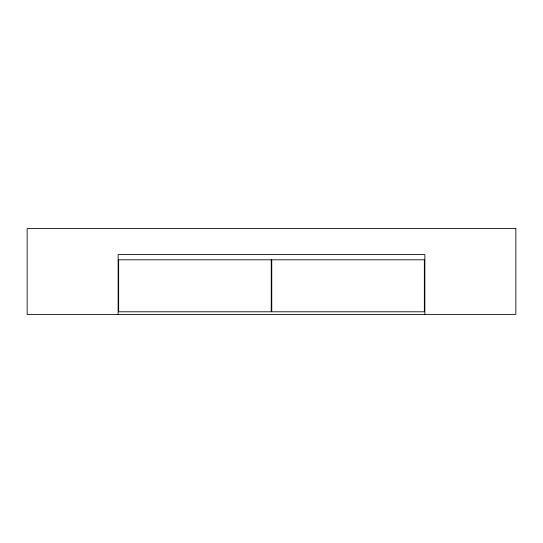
<?xml version="1.0" encoding="UTF-8"?>
<svg xmlns="http://www.w3.org/2000/svg" width="543" height="543" viewBox="0 0 543 543"><rect width="100%" height="100%" fill="white"/><g stroke="black" fill="none" stroke-linecap="round" stroke-linejoin="round"><path stroke-width="0.81" d="M424.87 314.39L424.87 254.606L118.13 254.606L118.13 314.39M515.85 228.61L27.15 228.61L27.15 314.39L515.85 314.39L515.85 228.61M271.242 259.805L118.652 259.805L118.652 311.791L271.242 311.791L271.242 259.805M424.348 259.805L271.758 259.805L271.758 311.791L424.348 311.791L424.348 259.805"/></g></svg>
